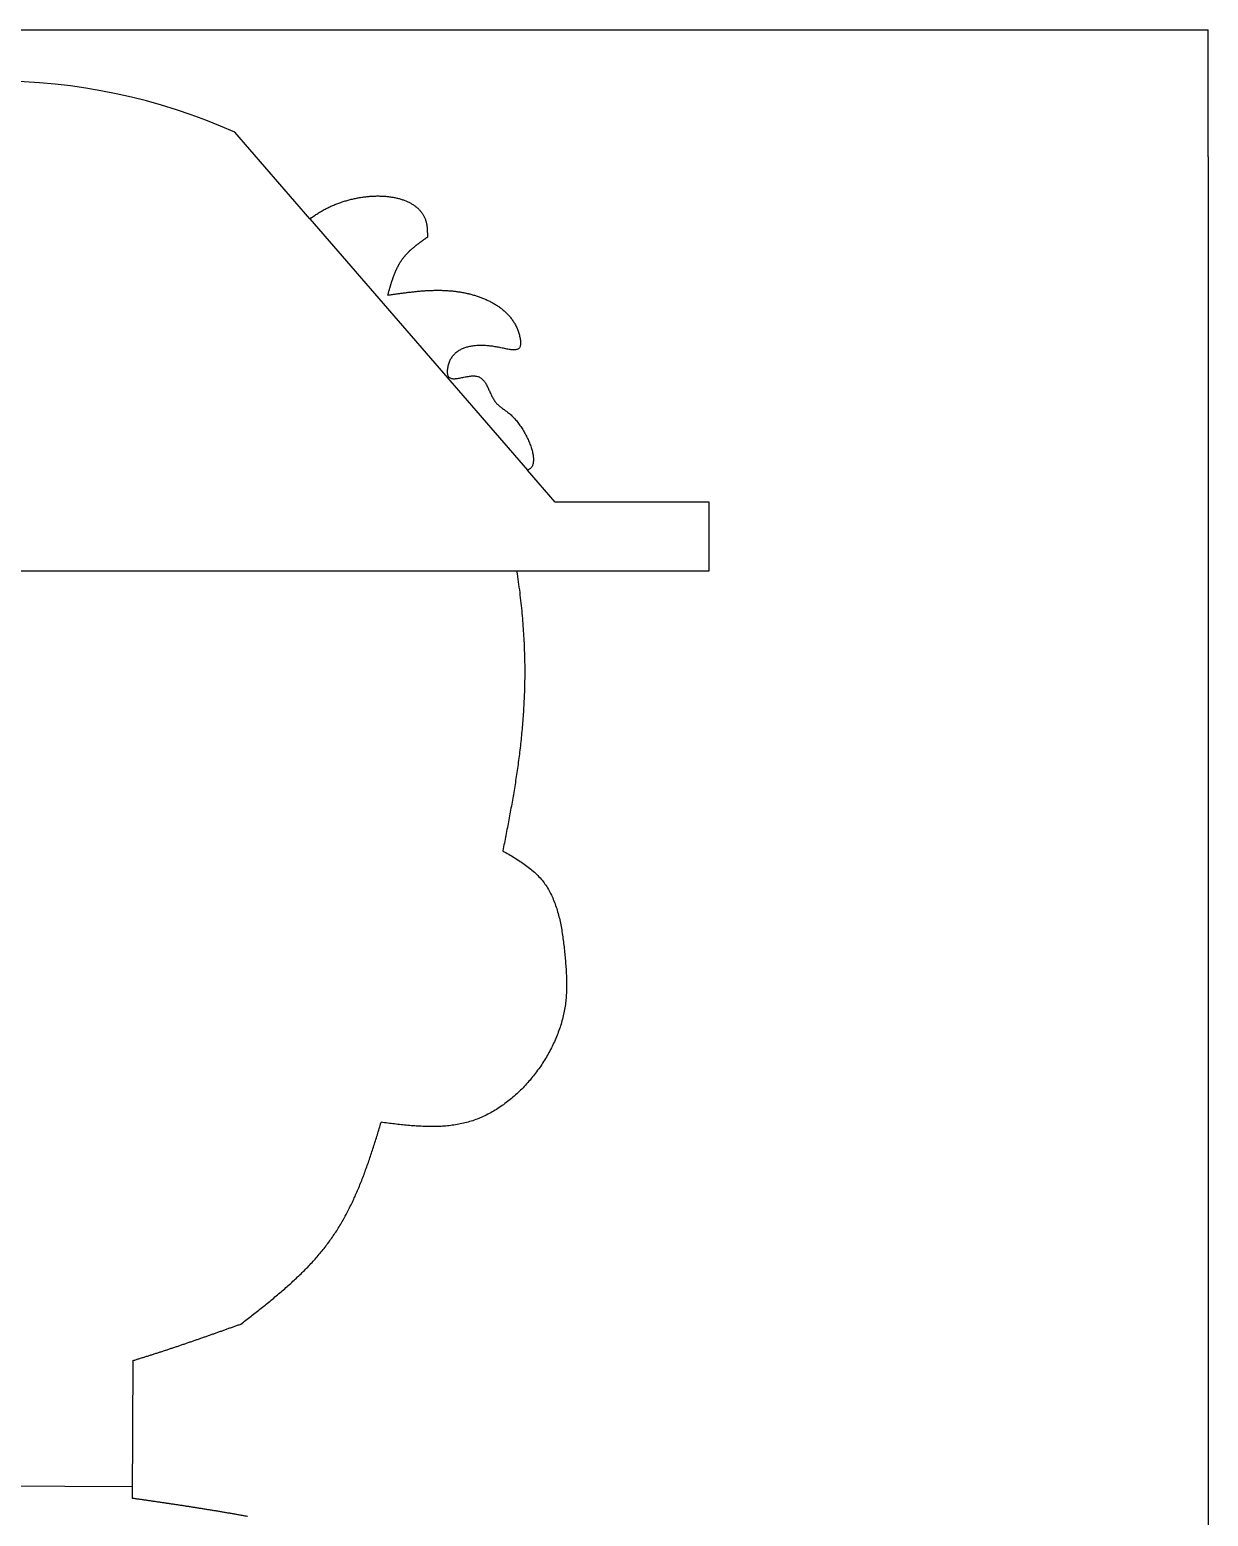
# Model space of a CAD drawing. Header units: millimetres. Extents: x 111 to 2999, y 81 to 1941.
# Drawn here: x 2195.3 to 2473.8, y 660 to 1011.3 of the extents above; entities that cross this region are included whole.
import ezdxf

# ---------------------------------------------------------------- set-up
doc = ezdxf.new("R2010")
doc.units = ezdxf.units.MM

msp = doc.modelspace()

# ---------------------------------------------------------------- linework, layer by layer
for p, q in [((2473.76, 981.29), (2473.76, 1011.29)), ((2261.5, 966.57), (2312.87, 907.21)), ((2040.1, 883.38), (2310.33, 883.38)), ((2219.69, 696.8), (2219.49, 664.31)), ((2151.6, 667.43), (2219.5, 667.01))]:
    msp.add_line(p, q)
at = {"color": 0}
for points in [[(1903.76, 1011.29), (2473.76, 1011.29)], [(2473.76, 981.29), (2473.76, 81.29), (1903.76, 81.29), (1903.76, 981.29)]]:
    msp.add_lwpolyline(points, dxfattribs=at)
msp.add_lwpolyline([(2261.5, 966.57), (2243.78, 987.05, 0.21277), (2129.63, 987.05), (2116.1, 971.78)], format="xyb")
msp.add_lwpolyline([(2310.33, 883.38), (2333.05, 883.38), (2355.87, 883.38), (2355.87, 899.66), (2319.41, 899.66), (2312.87, 907.21)])
for points in [[(2261.5, 966.57, 0), (2261.7, 966.72, 0), (2261.89, 966.88, 0), (2262.1, 967.03, 0), (2262.3, 967.17, 0), (2262.5, 967.32, 0), (2262.71, 967.46, 0), (2262.92, 967.6, 0), (2263.13, 967.74, 0), (2263.34, 967.88, 0), (2263.55, 968.02, 0), (2263.77, 968.15, 0), (2263.98, 968.28, 0), (2264.2, 968.41, 0), (2264.42, 968.53, 0), (2264.64, 968.66, 0), (2264.87, 968.78, 0), (2265.09, 968.9, 0), (2265.32, 969.01, 0), (2265.54, 969.13, 0), (2265.77, 969.24, 0), (2266, 969.35, 0), (2266.23, 969.46, 0), (2266.46, 969.57, 0), (2266.7, 969.67, 0), (2266.93, 969.77, 0), (2267.17, 969.87, 0), (2267.4, 969.97, 0), (2267.64, 970.06, 0), (2267.88, 970.16, 0), (2268.11, 970.25, 0), (2268.35, 970.33, 0), (2268.59, 970.42, 0), (2268.84, 970.5, 0), (2269.08, 970.59, 0), (2269.32, 970.66, 0), (2269.56, 970.74, 0), (2269.8, 970.82, 0), (2270.05, 970.89, 0), (2270.29, 970.96, 0), (2270.54, 971.03, 0), (2270.78, 971.09, 0), (2271.03, 971.16, 0), (2271.27, 971.22, 0), (2271.52, 971.28, 0), (2271.76, 971.33, 0), (2272.01, 971.39, 0), (2272.25, 971.44, 0), (2272.5, 971.49, 0), (2272.74, 971.53, 0), (2272.99, 971.58, 0), (2273.24, 971.62, 0), (2273.48, 971.66, 0), (2273.73, 971.7, 0), (2273.97, 971.74, 0), (2274.22, 971.77, 0), (2274.46, 971.8, 0), (2274.7, 971.83, 0), (2274.95, 971.86, 0), (2275.19, 971.88, 0), (2275.43, 971.9, 0), (2275.67, 971.92, 0), (2275.91, 971.94, 0), (2276.15, 971.96, 0), (2276.39, 971.97, 0), (2276.63, 971.98, 0), (2276.87, 971.99, 0), (2277.11, 971.99, 0), (2277.34, 972, 0), (2277.58, 972, 0), (2277.81, 972, 0), (2278.04, 971.99, 0), (2278.28, 971.99, 0), (2278.51, 971.98, 0), (2278.74, 971.97, 0), (2278.96, 971.95, 0), (2279.19, 971.94, 0), (2279.42, 971.92, 0), (2279.64, 971.9, 0), (2279.86, 971.88, 0), (2280.09, 971.85, 0), (2280.31, 971.83, 0), (2280.52, 971.8, 0), (2280.74, 971.76, 0), (2280.96, 971.73, 0), (2281.17, 971.69, 0), (2281.38, 971.65, 0), (2281.59, 971.61, 0), (2281.8, 971.57, 0), (2282, 971.52, 0), (2282.21, 971.47, 0), (2282.41, 971.42, 0), (2282.61, 971.37, 0), (2282.81, 971.31, 0), (2283, 971.26, 0), (2283.2, 971.19, 0), (2283.39, 971.13, 0), (2283.58, 971.07, 0), (2283.77, 971, 0), (2283.95, 970.93, 0), (2284.13, 970.85, 0), (2284.31, 970.78, 0), (2284.49, 970.7, 0), (2284.67, 970.62, 0), (2284.84, 970.54, 0), (2285.01, 970.45, 0), (2285.18, 970.37, 0), (2285.34, 970.28, 0), (2285.5, 970.18, 0), (2285.66, 970.09, 0), (2285.82, 969.99, 0), (2285.97, 969.89, 0), (2286.12, 969.79, 0), (2286.27, 969.69, 0), (2286.41, 969.58, 0), (2286.55, 969.47, 0), (2286.69, 969.36, 0), (2286.82, 969.24, 0), (2286.96, 969.13, 0), (2287.08, 969.01, 0), (2287.21, 968.88, 0), (2287.33, 968.76, 0), (2287.45, 968.63, 0), (2287.56, 968.5, 0), (2287.68, 968.37, 0), (2287.78, 968.24, 0), (2287.89, 968.1, 0), (2287.99, 967.96, 0), (2288.08, 967.82, 0), (2288.18, 967.68, 0), (2288.27, 967.53, 0), (2288.35, 967.38, 0), (2288.43, 967.23, 0), (2288.51, 967.07, 0), (2288.59, 966.92, 0), (2288.66, 966.76, 0), (2288.72, 966.6, 0), (2288.78, 966.43, 0), (2288.84, 966.26, 0), (2288.89, 966.09, 0), (2288.94, 965.92, 0), (2288.99, 965.75, 0), (2289.03, 965.57, 0), (2289.07, 965.39, 0), (2289.1, 965.21, 0), (2289.13, 965.03, 0), (2289.15, 964.84, 0), (2289.17, 964.65, 0), (2289.19, 964.46, 0), (2289.21, 964.27, 0), (2289.22, 964.08, 0), (2289.23, 963.88, 0), (2289.24, 963.69, 0), (2289.24, 963.49, 0), (2289.25, 963.29, 0), (2289.25, 963.09, 0), (2289.25, 962.89, 0), (2289.26, 962.69, 0), (2289.26, 962.49, 0), (2289.26, 962.29, 0)], [(2279.91, 948.58, 0), (2279.94, 948.68, 0), (2279.97, 948.79, 0), (2280, 948.9, 0), (2280.03, 949, 0), (2280.06, 949.11, 0), (2280.09, 949.22, 0), (2280.12, 949.32, 0), (2280.15, 949.43, 0), (2280.18, 949.54, 0), (2280.21, 949.65, 0), (2280.24, 949.75, 0), (2280.27, 949.86, 0), (2280.3, 949.97, 0), (2280.33, 950.07, 0), (2280.36, 950.18, 0), (2280.39, 950.28, 0), (2280.43, 950.39, 0), (2280.46, 950.5, 0), (2280.49, 950.6, 0), (2280.52, 950.71, 0), (2280.55, 950.81, 0), (2280.58, 950.92, 0), (2280.61, 951.03, 0), (2280.65, 951.13, 0), (2280.68, 951.24, 0), (2280.71, 951.34, 0), (2280.75, 951.45, 0), (2280.78, 951.55, 0), (2280.81, 951.66, 0), (2280.85, 951.76, 0), (2280.88, 951.86, 0), (2280.91, 951.97, 0), (2280.95, 952.07, 0), (2280.98, 952.18, 0), (2281.02, 952.28, 0), (2281.05, 952.38, 0), (2281.09, 952.49, 0), (2281.12, 952.59, 0), (2281.16, 952.69, 0), (2281.2, 952.79, 0), (2281.23, 952.9, 0), (2281.27, 953, 0), (2281.31, 953.1, 0), (2281.35, 953.2, 0), (2281.38, 953.3, 0), (2281.42, 953.4, 0), (2281.46, 953.5, 0), (2281.5, 953.6, 0), (2281.54, 953.7, 0), (2281.58, 953.8, 0), (2281.62, 953.9, 0), (2281.66, 954, 0), (2281.71, 954.1, 0), (2281.75, 954.2, 0), (2281.79, 954.29, 0), (2281.83, 954.39, 0), (2281.88, 954.49, 0), (2281.92, 954.59, 0), (2281.97, 954.68, 0), (2282.01, 954.78, 0), (2282.06, 954.87, 0), (2282.1, 954.97, 0), (2282.15, 955.06, 0), (2282.2, 955.16, 0), (2282.24, 955.25, 0), (2282.29, 955.35, 0), (2282.34, 955.44, 0), (2282.39, 955.53, 0), (2282.44, 955.63, 0), (2282.49, 955.72, 0), (2282.54, 955.81, 0), (2282.59, 955.9, 0), (2282.65, 955.99, 0), (2282.7, 956.08, 0), (2282.75, 956.17, 0), (2282.81, 956.26, 0), (2282.86, 956.35, 0), (2282.92, 956.44, 0), (2282.97, 956.53, 0), (2283.03, 956.62, 0), (2283.09, 956.7, 0), (2283.15, 956.79, 0), (2283.21, 956.88, 0), (2283.27, 956.96, 0), (2283.33, 957.05, 0), (2283.39, 957.13, 0), (2283.45, 957.22, 0), (2283.51, 957.3, 0), (2283.58, 957.38, 0), (2283.64, 957.46, 0), (2283.7, 957.55, 0), (2283.77, 957.63, 0), (2283.84, 957.71, 0), (2283.9, 957.79, 0), (2283.97, 957.87, 0), (2284.04, 957.95, 0), (2284.11, 958.03, 0), (2284.18, 958.11, 0), (2284.25, 958.18, 0), (2284.32, 958.26, 0), (2284.39, 958.34, 0), (2284.46, 958.41, 0), (2284.54, 958.49, 0), (2284.61, 958.57, 0), (2284.68, 958.64, 0), (2284.76, 958.72, 0), (2284.83, 958.79, 0), (2284.91, 958.86, 0), (2284.99, 958.94, 0), (2285.06, 959.01, 0), (2285.14, 959.08, 0), (2285.22, 959.16, 0), (2285.3, 959.23, 0), (2285.38, 959.3, 0), (2285.45, 959.37, 0), (2285.53, 959.44, 0), (2285.61, 959.51, 0), (2285.7, 959.59, 0), (2285.78, 959.66, 0), (2285.86, 959.73, 0), (2285.94, 959.79, 0), (2286.02, 959.86, 0), (2286.11, 959.93, 0), (2286.19, 960, 0), (2286.27, 960.07, 0), (2286.36, 960.14, 0), (2286.44, 960.21, 0), (2286.52, 960.27, 0), (2286.61, 960.34, 0), (2286.69, 960.41, 0), (2286.78, 960.48, 0), (2286.87, 960.54, 0), (2286.95, 960.61, 0), (2287.04, 960.68, 0), (2287.13, 960.74, 0), (2287.21, 960.81, 0), (2287.3, 960.87, 0), (2287.39, 960.94, 0), (2287.47, 961.01, 0), (2287.56, 961.07, 0), (2287.65, 961.14, 0), (2287.74, 961.2, 0), (2287.83, 961.27, 0), (2287.92, 961.33, 0), (2288, 961.4, 0), (2288.09, 961.46, 0), (2288.18, 961.52, 0), (2288.27, 961.59, 0), (2288.36, 961.65, 0), (2288.45, 961.72, 0), (2288.54, 961.78, 0), (2288.63, 961.85, 0), (2288.72, 961.91, 0), (2288.81, 961.97, 0), (2288.9, 962.04, 0), (2288.99, 962.1, 0), (2289.08, 962.17, 0), (2289.17, 962.23, 0), (2289.26, 962.29, 0)], [(2279.91, 948.58, 0), (2280.13, 948.61, 0), (2280.35, 948.64, 0), (2280.57, 948.67, 0), (2280.78, 948.7, 0), (2281, 948.73, 0), (2281.22, 948.77, 0), (2281.44, 948.8, 0), (2281.66, 948.83, 0), (2281.88, 948.86, 0), (2282.1, 948.89, 0), (2282.32, 948.92, 0), (2282.53, 948.95, 0), (2282.75, 948.98, 0), (2282.97, 949.01, 0), (2283.19, 949.04, 0), (2283.41, 949.07, 0), (2283.63, 949.1, 0), (2283.85, 949.13, 0), (2284.06, 949.15, 0), (2284.28, 949.18, 0), (2284.5, 949.21, 0), (2284.72, 949.24, 0), (2284.94, 949.26, 0), (2285.16, 949.29, 0), (2285.38, 949.31, 0), (2285.59, 949.34, 0), (2285.81, 949.36, 0), (2286.03, 949.38, 0), (2286.25, 949.41, 0), (2286.47, 949.43, 0), (2286.69, 949.45, 0), (2286.9, 949.47, 0), (2287.12, 949.49, 0), (2287.34, 949.51, 0), (2287.56, 949.53, 0), (2287.78, 949.55, 0), (2288, 949.57, 0), (2288.21, 949.58, 0), (2288.43, 949.6, 0), (2288.65, 949.61, 0), (2288.87, 949.63, 0), (2289.09, 949.64, 0), (2289.3, 949.65, 0), (2289.52, 949.66, 0), (2289.74, 949.67, 0), (2289.96, 949.68, 0), (2290.18, 949.69, 0), (2290.39, 949.7, 0), (2290.61, 949.7, 0), (2290.83, 949.71, 0), (2291.05, 949.71, 0), (2291.27, 949.71, 0), (2291.48, 949.72, 0), (2291.7, 949.72, 0), (2291.92, 949.72, 0), (2292.14, 949.71, 0), (2292.35, 949.71, 0), (2292.57, 949.71, 0), (2292.79, 949.7, 0), (2293.01, 949.69, 0), (2293.22, 949.69, 0), (2293.44, 949.68, 0), (2293.66, 949.67, 0), (2293.88, 949.65, 0), (2294.09, 949.64, 0), (2294.31, 949.62, 0), (2294.53, 949.61, 0), (2294.75, 949.59, 0), (2294.96, 949.57, 0), (2295.18, 949.55, 0), (2295.4, 949.53, 0), (2295.61, 949.5, 0), (2295.83, 949.48, 0), (2296.05, 949.45, 0), (2296.26, 949.42, 0), (2296.48, 949.39, 0), (2296.7, 949.36, 0), (2296.91, 949.32, 0), (2297.13, 949.29, 0), (2297.35, 949.25, 0), (2297.56, 949.21, 0), (2297.78, 949.17, 0), (2298, 949.13, 0), (2298.21, 949.09, 0), (2298.43, 949.04, 0), (2298.65, 948.99, 0), (2298.86, 948.94, 0), (2299.08, 948.89, 0), (2299.3, 948.84, 0), (2299.51, 948.78, 0), (2299.73, 948.72, 0), (2299.94, 948.66, 0), (2300.16, 948.6, 0), (2300.37, 948.54, 0), (2300.59, 948.47, 0), (2300.81, 948.4, 0), (2301.02, 948.33, 0), (2301.24, 948.26, 0), (2301.45, 948.19, 0), (2301.67, 948.11, 0), (2301.88, 948.03, 0), (2302.09, 947.95, 0), (2302.3, 947.87, 0), (2302.52, 947.78, 0), (2302.73, 947.7, 0), (2302.94, 947.61, 0), (2303.15, 947.52, 0), (2303.35, 947.42, 0), (2303.56, 947.32, 0), (2303.77, 947.23, 0), (2303.97, 947.12, 0), (2304.17, 947.02, 0), (2304.38, 946.92, 0), (2304.58, 946.81, 0), (2304.78, 946.7, 0), (2304.97, 946.58, 0), (2305.17, 946.47, 0), (2305.36, 946.35, 0), (2305.55, 946.23, 0), (2305.75, 946.1, 0), (2305.93, 945.98, 0), (2306.12, 945.85, 0), (2306.3, 945.72, 0), (2306.49, 945.59, 0), (2306.67, 945.45, 0), (2306.84, 945.31, 0), (2307.02, 945.17, 0), (2307.19, 945.03, 0), (2307.36, 944.88, 0), (2307.53, 944.73, 0), (2307.7, 944.58, 0), (2307.86, 944.42, 0), (2308.02, 944.26, 0), (2308.18, 944.1, 0), (2308.33, 943.94, 0), (2308.48, 943.77, 0), (2308.63, 943.6, 0), (2308.78, 943.43, 0), (2308.92, 943.26, 0), (2309.06, 943.08, 0), (2309.19, 942.9, 0), (2309.32, 942.71, 0), (2309.45, 942.53, 0), (2309.58, 942.34, 0), (2309.7, 942.14, 0), (2309.82, 941.95, 0), (2309.93, 941.75, 0), (2310.04, 941.55, 0), (2310.15, 941.34, 0), (2310.25, 941.13, 0), (2310.35, 940.92, 0), (2310.44, 940.71, 0), (2310.53, 940.49, 0), (2310.62, 940.27, 0), (2310.7, 940.05, 0), (2310.77, 939.82, 0), (2310.85, 939.59, 0), (2310.92, 939.35, 0), (2310.98, 939.12, 0), (2311.04, 938.88, 0), (2311.09, 938.63, 0), (2311.14, 938.39, 0), (2311.18, 938.14, 0), (2311.22, 937.89, 0), (2311.25, 937.65, 0), (2311.26, 937.42, 0), (2311.27, 937.19, 0), (2311.26, 936.97, 0), (2311.24, 936.76, 0), (2311.2, 936.57, 0), (2311.15, 936.4, 0), (2311.08, 936.24, 0), (2310.99, 936.1, 0), (2310.89, 935.99, 0), (2310.77, 935.89, 0), (2310.63, 935.81, 0), (2310.48, 935.75, 0), (2310.31, 935.7, 0), (2310.13, 935.67, 0), (2309.93, 935.65, 0), (2309.73, 935.64, 0), (2309.51, 935.64, 0), (2309.28, 935.66, 0), (2309.05, 935.68, 0), (2308.8, 935.71, 0), (2308.55, 935.75, 0), (2308.29, 935.79, 0), (2308.02, 935.84, 0), (2307.75, 935.9, 0), (2307.48, 935.95, 0), (2307.2, 936.01, 0), (2306.92, 936.07, 0), (2306.63, 936.13, 0), (2306.35, 936.19, 0), (2306.07, 936.25, 0), (2305.78, 936.3, 0), (2305.5, 936.35, 0), (2305.22, 936.39, 0), (2304.94, 936.44, 0), (2304.66, 936.48, 0), (2304.38, 936.51, 0), (2304.1, 936.54, 0), (2303.82, 936.57, 0), (2303.55, 936.6, 0), (2303.27, 936.62, 0), (2303, 936.64, 0), (2302.73, 936.65, 0), (2302.46, 936.66, 0), (2302.2, 936.67, 0), (2301.93, 936.67, 0), (2301.67, 936.67, 0), (2301.41, 936.66, 0), (2301.16, 936.65, 0), (2300.9, 936.64, 0), (2300.65, 936.62, 0), (2300.4, 936.59, 0), (2300.15, 936.56, 0), (2299.91, 936.53, 0), (2299.67, 936.5, 0), (2299.43, 936.45, 0), (2299.2, 936.41, 0), (2298.97, 936.36, 0), (2298.74, 936.3, 0), (2298.52, 936.24, 0), (2298.3, 936.17, 0), (2298.09, 936.1, 0), (2297.88, 936.03, 0), (2297.67, 935.94, 0), (2297.47, 935.86, 0), (2297.27, 935.77, 0), (2297.08, 935.67, 0), (2296.89, 935.57, 0), (2296.7, 935.46, 0), (2296.52, 935.35, 0), (2296.35, 935.23, 0), (2296.18, 935.1, 0), (2296.01, 934.97, 0), (2295.85, 934.83, 0), (2295.7, 934.69, 0), (2295.55, 934.54, 0), (2295.41, 934.39, 0), (2295.27, 934.23, 0), (2295.14, 934.06, 0), (2295.01, 933.89, 0), (2294.89, 933.71, 0), (2294.78, 933.53, 0), (2294.67, 933.34, 0), (2294.57, 933.14, 0), (2294.47, 932.94, 0), (2294.39, 932.73, 0), (2294.31, 932.51, 0), (2294.23, 932.28, 0), (2294.16, 932.05, 0), (2294.1, 931.82, 0), (2294.05, 931.58, 0), (2294.01, 931.33, 0), (2293.97, 931.09, 0), (2293.95, 930.85, 0), (2293.94, 930.61, 0), (2293.94, 930.38, 0), (2293.95, 930.16, 0), (2293.97, 929.96, 0), (2294.02, 929.76, 0), (2294.07, 929.59, 0), (2294.15, 929.43, 0), (2294.24, 929.29, 0), (2294.34, 929.17, 0), (2294.47, 929.07, 0), (2294.61, 928.99, 0), (2294.76, 928.93, 0), (2294.93, 928.89, 0), (2295.1, 928.85, 0), (2295.29, 928.83, 0), (2295.49, 928.83, 0), (2295.71, 928.83, 0), (2295.93, 928.85, 0), (2296.15, 928.87, 0), (2296.39, 928.9, 0), (2296.63, 928.94, 0), (2296.88, 928.98, 0), (2297.13, 929.03, 0), (2297.38, 929.08, 0), (2297.64, 929.13, 0), (2297.9, 929.19, 0), (2298.16, 929.24, 0), (2298.43, 929.29, 0), (2298.69, 929.33, 0), (2298.95, 929.38, 0), (2299.21, 929.41, 0), (2299.46, 929.44, 0), (2299.71, 929.47, 0), (2299.96, 929.48, 0), (2300.2, 929.49, 0), (2300.43, 929.48, 0), (2300.66, 929.46, 0), (2300.87, 929.43, 0), (2301.08, 929.38, 0), (2301.28, 929.31, 0), (2301.47, 929.24, 0), (2301.65, 929.14, 0), (2301.82, 929.04, 0), (2301.99, 928.92, 0), (2302.14, 928.79, 0), (2302.29, 928.65, 0), (2302.44, 928.5, 0), (2302.57, 928.34, 0), (2302.71, 928.17, 0), (2302.83, 928, 0), (2302.96, 927.81, 0), (2303.07, 927.62, 0), (2303.19, 927.42, 0), (2303.3, 927.22, 0), (2303.4, 927.01, 0), (2303.51, 926.8, 0), (2303.61, 926.59, 0), (2303.71, 926.37, 0), (2303.81, 926.15, 0), (2303.91, 925.93, 0), (2304.01, 925.71, 0), (2304.11, 925.49, 0), (2304.21, 925.28, 0), (2304.31, 925.06, 0), (2304.42, 924.84, 0), (2304.52, 924.63, 0), (2304.63, 924.43, 0), (2304.74, 924.22, 0), (2304.85, 924.03, 0), (2304.97, 923.84, 0), (2305.09, 923.65, 0), (2305.21, 923.47, 0), (2305.34, 923.3, 0), (2305.48, 923.14, 0), (2305.62, 922.99, 0), (2305.76, 922.84, 0), (2305.91, 922.69, 0), (2306.06, 922.55, 0), (2306.22, 922.42, 0), (2306.37, 922.28, 0), (2306.54, 922.15, 0), (2306.7, 922.03, 0), (2306.87, 921.9, 0), (2307.04, 921.77, 0), (2307.21, 921.65, 0), (2307.38, 921.52, 0), (2307.56, 921.39, 0), (2307.74, 921.26, 0), (2307.92, 921.13, 0), (2308.1, 921, 0), (2308.28, 920.86, 0), (2308.46, 920.71, 0), (2308.64, 920.56, 0), (2308.83, 920.41, 0), (2309.01, 920.25, 0), (2309.19, 920.08, 0), (2309.37, 919.9, 0), (2309.55, 919.72, 0), (2309.73, 919.53, 0), (2309.91, 919.33, 0), (2310.09, 919.13, 0), (2310.27, 918.92, 0), (2310.45, 918.7, 0), (2310.62, 918.48, 0), (2310.79, 918.25, 0), (2310.96, 918.02, 0), (2311.13, 917.78, 0), (2311.3, 917.54, 0), (2311.46, 917.3, 0), (2311.62, 917.05, 0), (2311.78, 916.8, 0), (2311.93, 916.54, 0), (2312.09, 916.29, 0), (2312.23, 916.03, 0), (2312.38, 915.77, 0), (2312.52, 915.5, 0), (2312.66, 915.24, 0), (2312.79, 914.97, 0), (2312.92, 914.71, 0), (2313.04, 914.44, 0), (2313.16, 914.17, 0), (2313.28, 913.91, 0), (2313.39, 913.64, 0), (2313.49, 913.38, 0), (2313.59, 913.11, 0), (2313.68, 912.85, 0), (2313.77, 912.59, 0), (2313.85, 912.33, 0), (2313.93, 912.08, 0), (2314, 911.82, 0), (2314.06, 911.57, 0), (2314.12, 911.33, 0), (2314.17, 911.08, 0), (2314.21, 910.84, 0), (2314.25, 910.61, 0), (2314.28, 910.38, 0), (2314.3, 910.15, 0), (2314.31, 909.94, 0), (2314.32, 909.72, 0), (2314.31, 909.51, 0), (2314.3, 909.31, 0), (2314.28, 909.12, 0), (2314.26, 908.93, 0), (2314.22, 908.75, 0), (2314.17, 908.58, 0), (2314.12, 908.41, 0), (2314.06, 908.25, 0), (2313.98, 908.1, 0), (2313.9, 907.96, 0), (2313.81, 907.83, 0), (2313.71, 907.71, 0), (2313.6, 907.6, 0), (2313.47, 907.5, 0), (2313.34, 907.41, 0), (2313.2, 907.33, 0), (2313.04, 907.26, 0), (2312.88, 907.2, 0)], [(2310.34, 883.38, 0), (2310.44, 882.73, 0), (2310.54, 882.09, 0), (2310.63, 881.45, 0), (2310.72, 880.81, 0), (2310.81, 880.17, 0), (2310.89, 879.54, 0), (2310.98, 878.91, 0), (2311.06, 878.28, 0), (2311.13, 877.66, 0), (2311.21, 877.04, 0), (2311.28, 876.42, 0), (2311.35, 875.8, 0), (2311.41, 875.19, 0), (2311.47, 874.58, 0), (2311.54, 873.97, 0), (2311.59, 873.37, 0), (2311.65, 872.77, 0), (2311.7, 872.17, 0), (2311.75, 871.57, 0), (2311.8, 870.98, 0), (2311.84, 870.38, 0), (2311.88, 869.8, 0), (2311.92, 869.21, 0), (2311.96, 868.62, 0), (2312, 868.04, 0), (2312.03, 867.46, 0), (2312.06, 866.89, 0), (2312.09, 866.31, 0), (2312.11, 865.74, 0), (2312.14, 865.17, 0), (2312.16, 864.6, 0), (2312.18, 864.04, 0), (2312.19, 863.47, 0), (2312.21, 862.91, 0), (2312.22, 862.35, 0), (2312.23, 861.8, 0), (2312.24, 861.24, 0), (2312.24, 860.69, 0), (2312.24, 860.14, 0), (2312.25, 859.59, 0), (2312.25, 859.05, 0), (2312.24, 858.5, 0), (2312.24, 857.96, 0), (2312.23, 857.42, 0), (2312.22, 856.89, 0), (2312.21, 856.35, 0), (2312.2, 855.82, 0), (2312.18, 855.28, 0), (2312.17, 854.75, 0), (2312.15, 854.23, 0), (2312.13, 853.7, 0), (2312.11, 853.17, 0), (2312.08, 852.65, 0), (2312.06, 852.13, 0), (2312.03, 851.61, 0), (2312, 851.09, 0), (2311.97, 850.58, 0), (2311.94, 850.06, 0), (2311.91, 849.55, 0), (2311.87, 849.04, 0), (2311.84, 848.53, 0), (2311.8, 848.02, 0), (2311.76, 847.52, 0), (2311.72, 847.01, 0), (2311.67, 846.51, 0), (2311.63, 846.01, 0), (2311.58, 845.51, 0), (2311.53, 845.01, 0), (2311.49, 844.51, 0), (2311.44, 844.02, 0), (2311.38, 843.52, 0), (2311.33, 843.03, 0), (2311.28, 842.54, 0), (2311.22, 842.05, 0), (2311.17, 841.56, 0), (2311.11, 841.07, 0), (2311.05, 840.58, 0), (2310.99, 840.1, 0), (2310.93, 839.61, 0), (2310.87, 839.13, 0), (2310.8, 838.65, 0), (2310.74, 838.16, 0), (2310.67, 837.68, 0), (2310.6, 837.21, 0), (2310.54, 836.73, 0), (2310.47, 836.25, 0), (2310.4, 835.77, 0), (2310.33, 835.3, 0), (2310.26, 834.82, 0), (2310.18, 834.35, 0), (2310.11, 833.88, 0), (2310.04, 833.41, 0), (2309.96, 832.94, 0), (2309.89, 832.47, 0), (2309.81, 832, 0), (2309.73, 831.53, 0), (2309.65, 831.06, 0), (2309.57, 830.59, 0), (2309.49, 830.13, 0), (2309.41, 829.66, 0), (2309.33, 829.2, 0), (2309.25, 828.73, 0), (2309.17, 828.27, 0), (2309.09, 827.81, 0), (2309, 827.34, 0), (2308.92, 826.88, 0), (2308.84, 826.42, 0), (2308.75, 825.96, 0), (2308.67, 825.5, 0), (2308.58, 825.04, 0), (2308.5, 824.58, 0), (2308.41, 824.12, 0), (2308.32, 823.66, 0), (2308.24, 823.2, 0), (2308.15, 822.74, 0), (2308.06, 822.29, 0), (2307.97, 821.83, 0), (2307.89, 821.37, 0), (2307.8, 820.91, 0), (2307.71, 820.46, 0), (2307.62, 820, 0), (2307.53, 819.54, 0), (2307.44, 819.08, 0), (2307.35, 818.63, 0), (2307.26, 818.17, 0), (2307.18, 817.71, 0), (2307.09, 817.26, 0)], [(2307.09, 817.26, 0), (2307.43, 817.05, 0), (2307.78, 816.85, 0), (2308.12, 816.65, 0), (2308.47, 816.44, 0), (2308.81, 816.24, 0), (2309.15, 816.03, 0), (2309.49, 815.82, 0), (2309.83, 815.61, 0), (2310.17, 815.4, 0), (2310.5, 815.19, 0), (2310.83, 814.98, 0), (2311.16, 814.76, 0), (2311.49, 814.54, 0), (2311.81, 814.32, 0), (2312.13, 814.1, 0), (2312.45, 813.87, 0), (2312.76, 813.64, 0), (2313.07, 813.41, 0), (2313.37, 813.17, 0), (2313.67, 812.93, 0), (2313.97, 812.69, 0), (2314.26, 812.44, 0), (2314.54, 812.19, 0), (2314.82, 811.94, 0), (2315.09, 811.67, 0), (2315.36, 811.41, 0), (2315.62, 811.14, 0), (2315.87, 810.86, 0), (2316.12, 810.58, 0), (2316.36, 810.3, 0), (2316.59, 810.01, 0), (2316.81, 809.71, 0), (2317.03, 809.41, 0), (2317.24, 809.1, 0), (2317.45, 808.79, 0), (2317.65, 808.47, 0), (2317.84, 808.15, 0), (2318.02, 807.82, 0), (2318.2, 807.49, 0), (2318.38, 807.15, 0), (2318.54, 806.81, 0), (2318.71, 806.47, 0), (2318.86, 806.12, 0), (2319.01, 805.77, 0), (2319.16, 805.41, 0), (2319.3, 805.05, 0), (2319.43, 804.69, 0), (2319.56, 804.33, 0), (2319.69, 803.96, 0), (2319.81, 803.59, 0), (2319.92, 803.21, 0), (2320.03, 802.83, 0), (2320.14, 802.46, 0), (2320.24, 802.07, 0), (2320.34, 801.69, 0), (2320.43, 801.3, 0), (2320.52, 800.91, 0), (2320.61, 800.52, 0), (2320.69, 800.13, 0), (2320.77, 799.74, 0), (2320.84, 799.34, 0), (2320.92, 798.95, 0), (2320.99, 798.55, 0), (2321.05, 798.15, 0), (2321.12, 797.75, 0), (2321.18, 797.35, 0), (2321.24, 796.95, 0), (2321.29, 796.55, 0), (2321.35, 796.14, 0), (2321.4, 795.74, 0), (2321.45, 795.34, 0), (2321.49, 794.94, 0), (2321.54, 794.54, 0), (2321.58, 794.13, 0), (2321.62, 793.73, 0), (2321.67, 793.33, 0), (2321.71, 792.93, 0), (2321.74, 792.53, 0), (2321.78, 792.14, 0), (2321.82, 791.74, 0), (2321.85, 791.34, 0), (2321.89, 790.95, 0), (2321.92, 790.56, 0), (2321.95, 790.16, 0), (2321.98, 789.77, 0), (2322.01, 789.38, 0), (2322.03, 788.99, 0), (2322.06, 788.6, 0), (2322.08, 788.22, 0), (2322.1, 787.83, 0), (2322.11, 787.44, 0), (2322.13, 787.06, 0), (2322.14, 786.67, 0), (2322.15, 786.29, 0), (2322.15, 785.9, 0), (2322.15, 785.52, 0), (2322.15, 785.13, 0), (2322.14, 784.75, 0), (2322.13, 784.37, 0), (2322.12, 783.98, 0), (2322.1, 783.6, 0), (2322.08, 783.22, 0), (2322.06, 782.83, 0), (2322.02, 782.45, 0), (2321.99, 782.07, 0), (2321.95, 781.69, 0), (2321.9, 781.3, 0), (2321.85, 780.92, 0), (2321.8, 780.54, 0), (2321.74, 780.15, 0), (2321.67, 779.77, 0), (2321.6, 779.38, 0), (2321.52, 779, 0), (2321.44, 778.62, 0), (2321.35, 778.23, 0), (2321.25, 777.85, 0), (2321.16, 777.46, 0), (2321.05, 777.08, 0), (2320.94, 776.7, 0), (2320.83, 776.31, 0), (2320.71, 775.93, 0), (2320.59, 775.55, 0), (2320.46, 775.17, 0), (2320.33, 774.79, 0), (2320.19, 774.41, 0), (2320.04, 774.03, 0), (2319.9, 773.65, 0), (2319.74, 773.28, 0), (2319.59, 772.9, 0), (2319.43, 772.52, 0), (2319.26, 772.15, 0), (2319.09, 771.78, 0), (2318.91, 771.41, 0), (2318.74, 771.04, 0), (2318.55, 770.67, 0), (2318.36, 770.3, 0), (2318.17, 769.94, 0), (2317.98, 769.58, 0), (2317.77, 769.21, 0), (2317.57, 768.85, 0), (2317.36, 768.5, 0), (2317.15, 768.14, 0), (2316.93, 767.79, 0), (2316.71, 767.44, 0), (2316.49, 767.09, 0), (2316.26, 766.74, 0), (2316.03, 766.39, 0), (2315.79, 766.05, 0), (2315.55, 765.71, 0), (2315.31, 765.38, 0), (2315.06, 765.04, 0), (2314.81, 764.71, 0), (2314.56, 764.38, 0), (2314.3, 764.05, 0), (2314.04, 763.73, 0), (2313.78, 763.41, 0), (2313.51, 763.09, 0), (2313.24, 762.78, 0), (2312.97, 762.47, 0), (2312.69, 762.16, 0), (2312.41, 761.86, 0), (2312.13, 761.55, 0), (2311.85, 761.26, 0), (2311.56, 760.96, 0), (2311.27, 760.67, 0), (2310.97, 760.39, 0), (2310.68, 760.1, 0), (2310.38, 759.83, 0), (2310.07, 759.55, 0), (2309.77, 759.28, 0), (2309.46, 759.01, 0), (2309.15, 758.75, 0), (2308.84, 758.49, 0), (2308.52, 758.24, 0), (2308.2, 757.99, 0), (2307.88, 757.74, 0), (2307.56, 757.5, 0), (2307.23, 757.26, 0), (2306.91, 757.03, 0), (2306.58, 756.81, 0), (2306.25, 756.58, 0), (2305.91, 756.37, 0), (2305.58, 756.15, 0), (2305.24, 755.95, 0), (2304.9, 755.74, 0), (2304.56, 755.55, 0), (2304.21, 755.36, 0), (2303.87, 755.17, 0), (2303.52, 754.99, 0), (2303.17, 754.81, 0), (2302.82, 754.64, 0), (2302.47, 754.48, 0), (2302.12, 754.32, 0), (2301.76, 754.16, 0), (2301.4, 754.02, 0), (2301.05, 753.87, 0), (2300.69, 753.74, 0), (2300.32, 753.61, 0), (2299.96, 753.48, 0), (2299.6, 753.37, 0), (2299.23, 753.26, 0), (2298.87, 753.15, 0), (2298.5, 753.05, 0), (2298.13, 752.95, 0), (2297.76, 752.87, 0), (2297.39, 752.78, 0), (2297.02, 752.7, 0), (2296.65, 752.63, 0), (2296.27, 752.56, 0), (2295.9, 752.5, 0), (2295.52, 752.44, 0), (2295.14, 752.39, 0), (2294.77, 752.34, 0), (2294.39, 752.3, 0), (2294.01, 752.26, 0), (2293.63, 752.22, 0), (2293.25, 752.19, 0), (2292.86, 752.17, 0), (2292.48, 752.14, 0), (2292.1, 752.13, 0), (2291.71, 752.11, 0), (2291.32, 752.1, 0), (2290.94, 752.09, 0), (2290.55, 752.09, 0), (2290.16, 752.09, 0), (2289.77, 752.09, 0), (2289.38, 752.1, 0), (2288.99, 752.1, 0), (2288.6, 752.12, 0), (2288.21, 752.13, 0), (2287.82, 752.15, 0), (2287.43, 752.17, 0), (2287.04, 752.19, 0), (2286.64, 752.21, 0), (2286.25, 752.24, 0), (2285.85, 752.27, 0), (2285.46, 752.3, 0), (2285.07, 752.34, 0), (2284.67, 752.37, 0), (2284.27, 752.41, 0), (2283.88, 752.45, 0), (2283.48, 752.49, 0), (2283.08, 752.53, 0), (2282.69, 752.57, 0), (2282.29, 752.61, 0), (2281.89, 752.66, 0), (2281.5, 752.7, 0), (2281.1, 752.75, 0), (2280.7, 752.8, 0), (2280.3, 752.85, 0), (2279.9, 752.9, 0), (2279.5, 752.95, 0), (2279.11, 752.99, 0), (2278.71, 753.04, 0), (2278.31, 753.09, 0)], [(2245.18, 705.41, 0), (2245.48, 705.65, 0), (2245.78, 705.88, 0), (2246.08, 706.12, 0), (2246.39, 706.35, 0), (2246.69, 706.59, 0), (2246.99, 706.82, 0), (2247.29, 707.06, 0), (2247.59, 707.29, 0), (2247.89, 707.53, 0), (2248.19, 707.76, 0), (2248.5, 708, 0), (2248.8, 708.23, 0), (2249.1, 708.47, 0), (2249.4, 708.71, 0), (2249.69, 708.94, 0), (2249.99, 709.18, 0), (2250.29, 709.42, 0), (2250.59, 709.66, 0), (2250.89, 709.9, 0), (2251.18, 710.13, 0), (2251.48, 710.37, 0), (2251.77, 710.61, 0), (2252.07, 710.85, 0), (2252.36, 711.09, 0), (2252.66, 711.33, 0), (2252.95, 711.57, 0), (2253.24, 711.82, 0), (2253.53, 712.06, 0), (2253.82, 712.3, 0), (2254.11, 712.55, 0), (2254.4, 712.79, 0), (2254.69, 713.04, 0), (2254.97, 713.28, 0), (2255.26, 713.53, 0), (2255.54, 713.77, 0), (2255.83, 714.02, 0), (2256.11, 714.27, 0), (2256.39, 714.52, 0), (2256.67, 714.77, 0), (2256.95, 715.02, 0), (2257.23, 715.27, 0), (2257.5, 715.53, 0), (2257.78, 715.78, 0), (2258.05, 716.03, 0), (2258.33, 716.29, 0), (2258.6, 716.54, 0), (2258.87, 716.8, 0), (2259.14, 717.06, 0), (2259.4, 717.32, 0), (2259.67, 717.58, 0), (2259.93, 717.84, 0), (2260.2, 718.1, 0), (2260.46, 718.37, 0), (2260.72, 718.63, 0), (2260.97, 718.89, 0), (2261.23, 719.16, 0), (2261.49, 719.43, 0), (2261.74, 719.7, 0), (2261.99, 719.97, 0), (2262.24, 720.24, 0), (2262.49, 720.51, 0), (2262.73, 720.79, 0), (2262.98, 721.06, 0), (2263.22, 721.34, 0), (2263.46, 721.62, 0), (2263.7, 721.9, 0), (2263.93, 722.18, 0), (2264.17, 722.46, 0), (2264.4, 722.74, 0), (2264.63, 723.03, 0), (2264.86, 723.31, 0), (2265.08, 723.6, 0), (2265.31, 723.89, 0), (2265.53, 724.18, 0), (2265.75, 724.47, 0), (2265.97, 724.77, 0), (2266.18, 725.06, 0), (2266.39, 725.36, 0), (2266.6, 725.66, 0), (2266.81, 725.96, 0), (2267.02, 726.26, 0), (2267.22, 726.56, 0), (2267.42, 726.87, 0), (2267.62, 727.17, 0), (2267.82, 727.48, 0), (2268.02, 727.79, 0), (2268.21, 728.1, 0), (2268.4, 728.41, 0), (2268.59, 728.72, 0), (2268.78, 729.04, 0), (2268.96, 729.35, 0), (2269.15, 729.67, 0), (2269.33, 729.99, 0), (2269.51, 730.31, 0), (2269.69, 730.63, 0), (2269.86, 730.95, 0), (2270.04, 731.28, 0), (2270.21, 731.6, 0), (2270.38, 731.93, 0), (2270.55, 732.25, 0), (2270.72, 732.58, 0), (2270.88, 732.91, 0), (2271.04, 733.24, 0), (2271.21, 733.57, 0), (2271.37, 733.91, 0), (2271.53, 734.24, 0), (2271.68, 734.58, 0), (2271.84, 734.91, 0), (2271.99, 735.25, 0), (2272.15, 735.59, 0), (2272.3, 735.93, 0), (2272.45, 736.27, 0), (2272.6, 736.61, 0), (2272.75, 736.95, 0), (2272.89, 737.3, 0), (2273.04, 737.64, 0), (2273.18, 737.98, 0), (2273.32, 738.33, 0), (2273.46, 738.68, 0), (2273.6, 739.03, 0), (2273.74, 739.37, 0), (2273.88, 739.72, 0), (2274.01, 740.07, 0), (2274.15, 740.42, 0), (2274.28, 740.78, 0), (2274.41, 741.13, 0), (2274.54, 741.48, 0), (2274.67, 741.84, 0), (2274.8, 742.19, 0), (2274.93, 742.55, 0), (2275.06, 742.9, 0), (2275.18, 743.26, 0), (2275.31, 743.62, 0), (2275.43, 743.98, 0), (2275.56, 744.34, 0), (2275.68, 744.7, 0), (2275.8, 745.06, 0), (2275.92, 745.42, 0), (2276.04, 745.78, 0), (2276.16, 746.14, 0), (2276.28, 746.5, 0), (2276.4, 746.86, 0), (2276.51, 747.23, 0), (2276.63, 747.59, 0), (2276.75, 747.96, 0), (2276.86, 748.32, 0), (2276.98, 748.69, 0), (2277.09, 749.05, 0), (2277.2, 749.42, 0), (2277.32, 749.78, 0), (2277.43, 750.15, 0), (2277.54, 750.52, 0), (2277.65, 750.88, 0), (2277.76, 751.25, 0), (2277.87, 751.62, 0), (2277.98, 751.99, 0), (2278.09, 752.36, 0), (2278.2, 752.73, 0), (2278.31, 753.09, 0)], [(2219.69, 696.8, 0), (2219.89, 696.86, 0), (2220.09, 696.92, 0), (2220.29, 696.98, 0), (2220.5, 697.04, 0), (2220.7, 697.11, 0), (2220.9, 697.17, 0), (2221.1, 697.23, 0), (2221.3, 697.29, 0), (2221.5, 697.35, 0), (2221.7, 697.42, 0), (2221.91, 697.48, 0), (2222.11, 697.54, 0), (2222.31, 697.6, 0), (2222.51, 697.67, 0), (2222.71, 697.73, 0), (2222.91, 697.79, 0), (2223.11, 697.86, 0), (2223.32, 697.92, 0), (2223.52, 697.98, 0), (2223.72, 698.05, 0), (2223.92, 698.11, 0), (2224.12, 698.17, 0), (2224.32, 698.24, 0), (2224.52, 698.3, 0), (2224.72, 698.37, 0), (2224.92, 698.43, 0), (2225.13, 698.5, 0), (2225.33, 698.56, 0), (2225.53, 698.63, 0), (2225.73, 698.69, 0), (2225.93, 698.76, 0), (2226.13, 698.82, 0), (2226.33, 698.89, 0), (2226.53, 698.95, 0), (2226.73, 699.02, 0), (2226.93, 699.08, 0), (2227.14, 699.15, 0), (2227.34, 699.22, 0), (2227.54, 699.28, 0), (2227.74, 699.35, 0), (2227.94, 699.42, 0), (2228.14, 699.48, 0), (2228.34, 699.55, 0), (2228.54, 699.62, 0), (2228.74, 699.68, 0), (2228.94, 699.75, 0), (2229.14, 699.82, 0), (2229.34, 699.88, 0), (2229.55, 699.95, 0), (2229.75, 700.02, 0), (2229.95, 700.09, 0), (2230.15, 700.15, 0), (2230.35, 700.22, 0), (2230.55, 700.29, 0), (2230.75, 700.36, 0), (2230.95, 700.43, 0), (2231.15, 700.49, 0), (2231.35, 700.56, 0), (2231.55, 700.63, 0), (2231.75, 700.7, 0), (2231.95, 700.77, 0), (2232.15, 700.84, 0), (2232.35, 700.9, 0), (2232.56, 700.97, 0), (2232.76, 701.04, 0), (2232.96, 701.11, 0), (2233.16, 701.18, 0), (2233.36, 701.25, 0), (2233.56, 701.32, 0), (2233.76, 701.39, 0), (2233.96, 701.46, 0), (2234.16, 701.53, 0), (2234.36, 701.59, 0), (2234.56, 701.66, 0), (2234.76, 701.73, 0), (2234.96, 701.8, 0), (2235.16, 701.87, 0), (2235.36, 701.94, 0), (2235.56, 702.01, 0), (2235.76, 702.08, 0), (2235.96, 702.15, 0), (2236.16, 702.22, 0), (2236.36, 702.29, 0), (2236.56, 702.36, 0), (2236.77, 702.43, 0), (2236.97, 702.5, 0), (2237.17, 702.57, 0), (2237.37, 702.64, 0), (2237.57, 702.71, 0), (2237.77, 702.78, 0), (2237.97, 702.85, 0), (2238.17, 702.93, 0), (2238.37, 703, 0), (2238.57, 703.07, 0), (2238.77, 703.14, 0), (2238.97, 703.21, 0), (2239.17, 703.28, 0), (2239.37, 703.35, 0), (2239.57, 703.42, 0), (2239.77, 703.49, 0), (2239.97, 703.56, 0), (2240.17, 703.63, 0), (2240.37, 703.7, 0), (2240.57, 703.77, 0), (2240.77, 703.85, 0), (2240.97, 703.92, 0), (2241.17, 703.99, 0), (2241.37, 704.06, 0), (2241.57, 704.13, 0), (2241.77, 704.2, 0), (2241.97, 704.27, 0), (2242.17, 704.34, 0), (2242.37, 704.41, 0), (2242.57, 704.49, 0), (2242.77, 704.56, 0), (2242.97, 704.63, 0), (2243.17, 704.7, 0), (2243.37, 704.77, 0), (2243.57, 704.84, 0), (2243.78, 704.91, 0), (2243.98, 704.98, 0), (2244.18, 705.06, 0), (2244.38, 705.13, 0), (2244.58, 705.2, 0), (2244.78, 705.27, 0), (2244.98, 705.34, 0), (2245.18, 705.41, 0)], [(2219.49, 664.31, 0), (2219.71, 664.28, 0), (2219.92, 664.25, 0), (2220.13, 664.22, 0), (2220.35, 664.19, 0), (2220.56, 664.15, 0), (2220.78, 664.12, 0), (2220.99, 664.09, 0), (2221.21, 664.06, 0), (2221.42, 664.03, 0), (2221.63, 664, 0), (2221.85, 663.97, 0), (2222.06, 663.94, 0), (2222.28, 663.91, 0), (2222.49, 663.88, 0), (2222.71, 663.84, 0), (2222.92, 663.81, 0), (2223.13, 663.78, 0), (2223.35, 663.75, 0), (2223.56, 663.72, 0), (2223.78, 663.69, 0), (2223.99, 663.66, 0), (2224.21, 663.63, 0), (2224.42, 663.6, 0), (2224.63, 663.56, 0), (2224.85, 663.53, 0), (2225.06, 663.5, 0), (2225.28, 663.47, 0), (2225.49, 663.44, 0), (2225.71, 663.41, 0), (2225.92, 663.38, 0), (2226.14, 663.34, 0), (2226.35, 663.31, 0), (2226.56, 663.28, 0), (2226.78, 663.25, 0), (2226.99, 663.22, 0), (2227.21, 663.19, 0), (2227.42, 663.16, 0), (2227.64, 663.12, 0), (2227.85, 663.09, 0), (2228.07, 663.06, 0), (2228.28, 663.03, 0), (2228.49, 663, 0), (2228.71, 662.96, 0), (2228.92, 662.93, 0), (2229.14, 662.9, 0), (2229.35, 662.87, 0), (2229.57, 662.84, 0), (2229.78, 662.8, 0), (2230, 662.77, 0), (2230.21, 662.74, 0), (2230.43, 662.71, 0), (2230.64, 662.67, 0), (2230.85, 662.64, 0), (2231.07, 662.61, 0), (2231.28, 662.58, 0), (2231.5, 662.54, 0), (2231.71, 662.51, 0), (2231.93, 662.48, 0), (2232.14, 662.45, 0), (2232.36, 662.41, 0), (2232.57, 662.38, 0), (2232.79, 662.35, 0), (2233, 662.31, 0), (2233.22, 662.28, 0), (2233.43, 662.25, 0), (2233.65, 662.21, 0), (2233.86, 662.18, 0), (2234.08, 662.15, 0), (2234.29, 662.11, 0), (2234.5, 662.08, 0), (2234.72, 662.05, 0), (2234.93, 662.01, 0), (2235.15, 661.98, 0), (2235.36, 661.94, 0), (2235.58, 661.91, 0), (2235.79, 661.87, 0), (2236.01, 661.84, 0), (2236.22, 661.81, 0), (2236.44, 661.77, 0), (2236.65, 661.74, 0), (2236.87, 661.7, 0), (2237.08, 661.67, 0), (2237.3, 661.63, 0), (2237.51, 661.6, 0), (2237.73, 661.56, 0), (2237.94, 661.53, 0), (2238.16, 661.49, 0), (2238.37, 661.46, 0), (2238.59, 661.42, 0), (2238.8, 661.39, 0), (2239.02, 661.35, 0), (2239.23, 661.32, 0), (2239.45, 661.28, 0), (2239.66, 661.24, 0), (2239.88, 661.21, 0), (2240.1, 661.17, 0), (2240.31, 661.13, 0), (2240.53, 661.1, 0), (2240.74, 661.06, 0), (2240.96, 661.03, 0), (2241.17, 660.99, 0), (2241.39, 660.95, 0), (2241.6, 660.91, 0), (2241.82, 660.88, 0), (2242.03, 660.84, 0), (2242.25, 660.8, 0), (2242.46, 660.77, 0), (2242.68, 660.73, 0), (2242.9, 660.69, 0), (2243.11, 660.65, 0), (2243.33, 660.61, 0), (2243.54, 660.58, 0), (2243.76, 660.54, 0), (2243.97, 660.5, 0), (2244.19, 660.46, 0), (2244.41, 660.42, 0), (2244.62, 660.38, 0), (2244.84, 660.35, 0), (2245.05, 660.31, 0), (2245.27, 660.27, 0), (2245.48, 660.23, 0), (2245.7, 660.19, 0), (2245.92, 660.15, 0), (2246.13, 660.11, 0), (2246.35, 660.07, 0), (2246.56, 660.03, 0), (2246.78, 659.99, 0)]]:
    msp.add_polyline3d(points)

doc.saveas('drawing.dxf')
